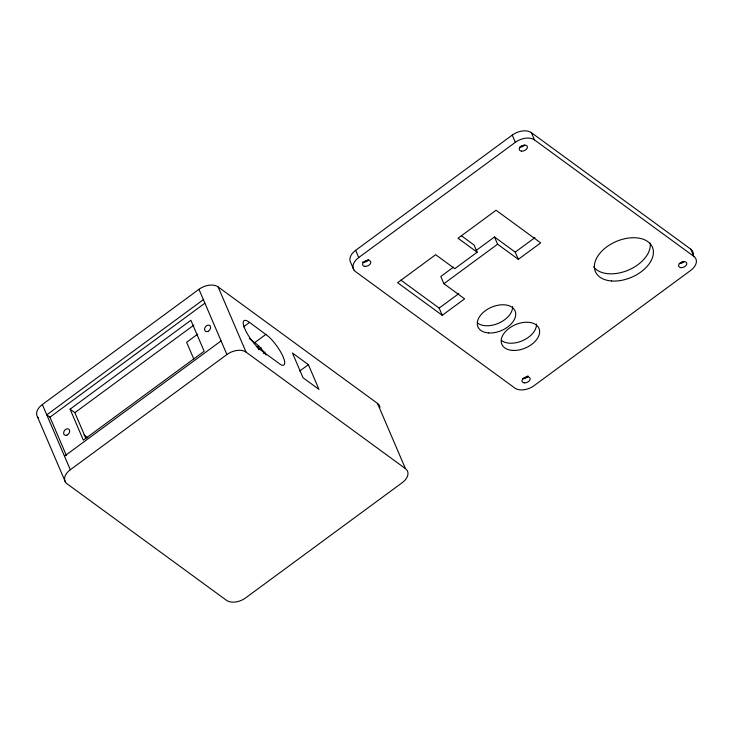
<?xml version="1.0" encoding="UTF-8"?>
<svg xmlns="http://www.w3.org/2000/svg" width="733" height="733" viewBox="0 0 733 733"><rect width="100%" height="100%" fill="white"/><g stroke="black" fill="none" stroke-linecap="round" stroke-linejoin="round"><path stroke-width="1.1" d="M257.173 347.314L258.85 346.086M38.483 418.057A14.431 9.062 -23.2 0 1 42.349 404.534L198.964 289.306A14.431 9.062 -23.2 0 1 218.113 286.905L377.486 403.388A14.431 9.062 -23.2 0 1 379.969 407.411M203.38 299.632L46.775 414.86L49.963 417.187L66.337 455.376M49.963 417.187L204.727 303.315M70.075 409.179L190.882 320.284L204.159 351.254L83.342 440.139L70.075 409.179L74.858 412.67L85.917 438.481M74.858 412.67L193.824 325.14M197.635 334.184L186.622 342.293L193.796 359.023M64.467 456.146L221.082 340.909M243.576 326.817L249.596 322.392L268.837 336.759A20.249 5.498 53.7 0 1 283.121 356.815A20.249 5.498 53.7 0 1 280.831 364.75L259.097 348.862A20.249 5.498 53.7 0 1 244.813 328.815A20.249 5.498 53.7 0 1 247.103 320.88L249.596 322.392M353.837 269.817L350.74 262.588A14.431 9.062 -23.2 0 1 355.642 250.32L512.248 135.092A14.431 9.062 -23.2 0 1 531.398 132.691L690.77 249.174A14.431 9.062 -23.2 0 1 693.271 254.846M70.313 469.771L226.918 354.534A14.431 9.062 -23.2 0 1 246.068 352.133L405.441 468.625A14.431 9.062 -23.2 0 1 402.225 482.68L245.619 597.908A14.431 9.062 -23.2 0 1 226.46 600.309L67.097 483.826A14.431 9.062 -23.2 0 1 70.313 469.771L42.349 404.534M358.73 257.549L515.345 142.321A14.431 9.062 -23.2 0 1 534.494 139.911L693.867 256.403A14.431 9.062 -23.2 0 1 690.651 270.459L534.036 385.686A14.431 9.062 -23.2 0 1 514.887 388.096L355.514 271.604A14.431 9.062 -23.2 0 1 358.73 257.549L355.642 250.32M249.312 338.591L254.763 342.577L265.951 334.34M261.241 347.827L258.731 349.678L257.31 346.379M263.22 353.425L265.053 352.078M299.76 370.99L308.373 364.658L318.974 389.397L303.041 377.752L292.43 353.004L308.373 364.658M453.553 267.105L440.808 276.478L443.905 283.708L464.621 298.853L442.246 315.309L397.625 282.691L435.659 254.708L454.781 268.69L477.156 252.225L474.059 245.005L461.314 235.687M476.303 250.365L494.5 236.979L515.217 252.115L518.313 259.345L540.688 242.88L496.067 210.261L458.033 238.252L477.156 252.225M443.905 283.708L497.597 244.199L518.313 259.345M400.905 280.134L439.149 308.089L458.84 293.603M515.217 252.115L534.907 237.629M84.038 434.999L87.713 437.693M254.763 342.577L257.649 344.996A20.249 5.498 53.7 0 1 266.152 354.974M690.77 249.174L693.867 256.403M531.398 132.691L534.494 139.911M512.248 135.092L515.345 142.321M494.5 236.979L497.597 244.199M439.149 308.089L442.246 315.309M377.486 403.388L405.441 468.625M218.113 286.905L246.068 352.133M198.964 289.306L226.918 354.534M37.456 416.802L65.411 482.03M650.18 243.099A31.024 19.479 -23.2 0 1 628.154 270.202A31.024 19.479 -23.2 0 1 593.693 266.867M682.478 262.084A8.695 5.461 -23.2 0 1 680.371 262.927M684.091 261.553A4.325 2.721 -23.2 0 1 679.198 263.514M527.778 376.148A8.695 5.461 -23.2 0 1 523.765 378.155M528.053 376.011A4.325 2.721 -23.2 0 1 522.592 378.75M368.69 259.528A4.334 2.721 -23.2 0 1 362.304 262.084M524.718 145.061A4.325 2.721 -23.2 0 1 519.825 147.031M523.105 145.592A8.695 5.461 -23.2 0 1 520.998 146.435M368.415 259.656A8.704 5.461 -23.2 0 1 364.393 261.672M512.624 306.596A20.203 12.681 -23.2 0 1 499.54 322.795A20.203 12.681 -23.2 0 1 477.742 323.171M536.529 324.068A20.203 12.681 -23.2 0 1 523.444 340.268A20.203 12.681 -23.2 0 1 501.647 340.643M611.615 280.977A31.024 19.479 -23.2 0 0 653.277 250.329A31.024 19.479 -23.2 0 0 606.75 246.874A31.024 19.479 -23.2 0 0 611.615 280.977M680.966 267.646A4.325 2.721 -23.2 0 0 686.784 263.367A4.325 2.721 -23.2 0 0 680.288 262.89A4.325 2.721 -23.2 0 0 680.966 267.646M364.988 266.391A4.334 2.721 -23.2 0 0 370.806 262.102A4.334 2.721 -23.2 0 0 364.31 261.626A4.334 2.721 -23.2 0 0 364.988 266.391M521.603 151.154A4.325 2.721 -23.2 0 0 527.412 146.875A4.325 2.721 -23.2 0 0 520.916 146.398A4.325 2.721 -23.2 0 0 521.603 151.154M524.361 382.873A4.325 2.721 -23.2 0 0 530.17 378.594A4.325 2.721 -23.2 0 0 523.683 378.118A4.325 2.721 -23.2 0 0 524.361 382.873M512.422 350.401A20.203 12.681 -23.2 0 0 539.552 330.446A20.203 12.681 -23.2 0 0 509.252 328.192A20.203 12.681 -23.2 0 0 512.422 350.401M488.517 332.929A20.203 12.681 -23.2 0 0 515.638 312.973A20.203 12.681 -23.2 0 0 485.347 310.719A20.203 12.681 -23.2 0 0 488.517 332.929M207.934 331.389A3.61 2.63 -53.8 0 0 210.004 325.709A3.61 2.63 -53.8 0 0 204.828 327.99A3.61 2.63 -53.8 0 0 207.934 331.389M66.987 435.09A3.61 2.63 -53.8 0 0 69.058 429.41A3.61 2.63 -53.8 0 0 63.881 431.7A3.61 2.63 -53.8 0 0 66.987 435.09"/></g></svg>
